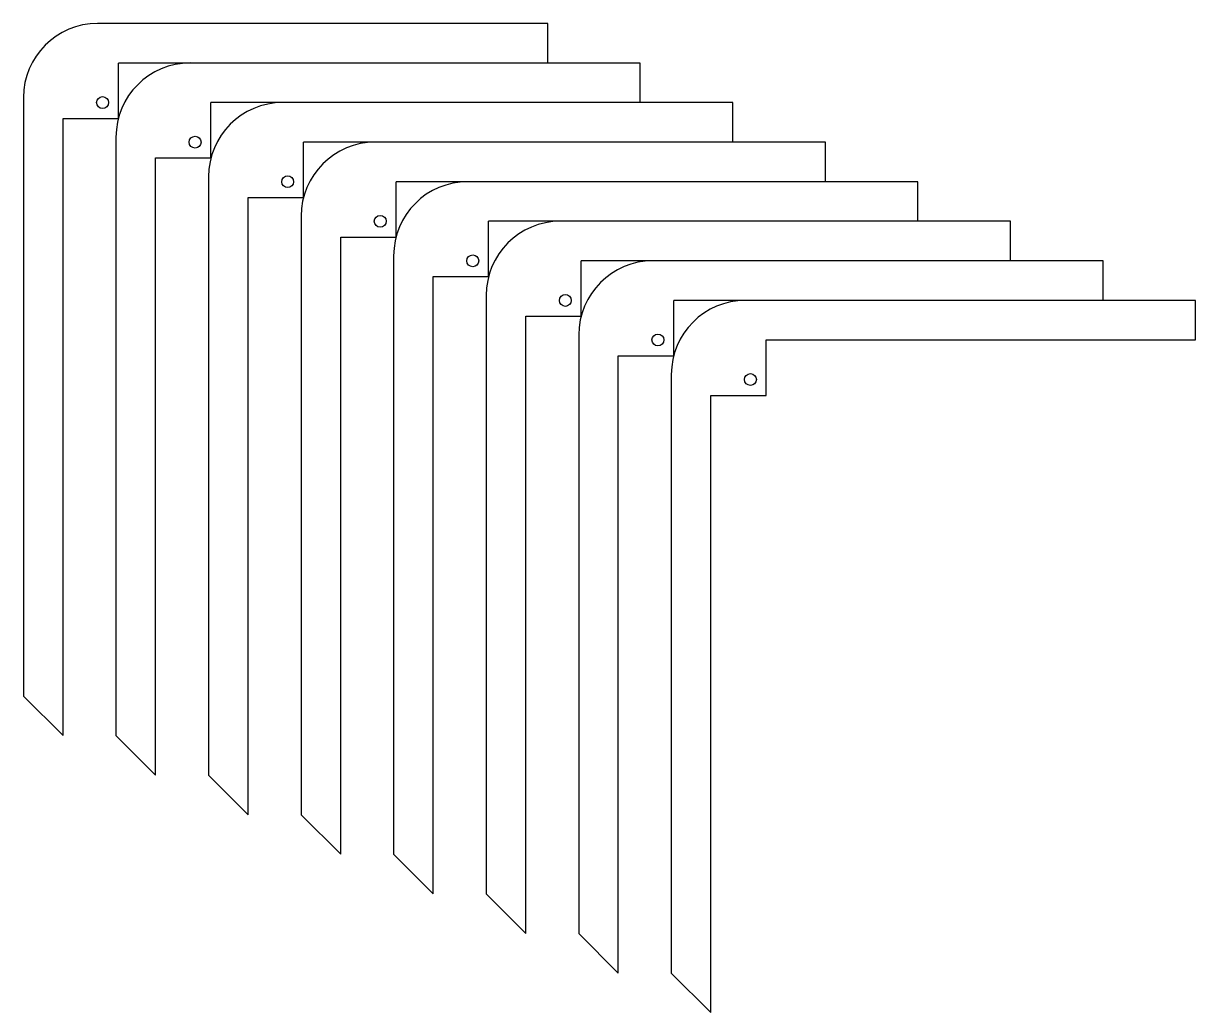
# Model space of a CAD drawing. Header units: millimetres. Extents: x -70 to 226, y -170 to 80.
import ezdxf

# ---------------------------------------------------------------- set-up
doc = ezdxf.new("R2010")
doc.units = ezdxf.units.MM

msp = doc.modelspace()

# ---------------------------------------------------------------- linework, layer by layer
at = {"color": 7, "linetype": 'Continuous', "lineweight": 25}
for p, q in [((62.68, 80.03), (-51.08, 80.03)), ((62.68, 70.03), (62.68, 80.03)), ((86.07, 70.03), (-45.82, 70.03)), ((-45.82, 56.03), (-45.82, 70.03)), ((86.07, 60.03), (86.07, 70.03)), ((-69.82, 61.3), (-69.82, -89.97)), ((109.46, 60.03), (-22.43, 60.03)), ((-22.43, 46.03), (-22.43, 60.03)), ((109.46, 50.03), (109.46, 60.03)), ((-59.82, -99.97), (-59.82, 56.03)), ((-59.82, 56.03), (-45.82, 56.03)), ((-46.43, 51.3), (-46.43, -99.97)), ((132.86, 50.03), (0.96, 50.03)), ((0.96, 36.03), (0.96, 50.03)), ((132.86, 40.03), (132.86, 50.03)), ((-36.43, -109.97), (-36.43, 46.03)), ((-36.43, 46.03), (-22.43, 46.03)), ((-23.04, 41.3), (-23.04, -109.97)), ((156.25, 40.03), (24.36, 40.03)), ((24.36, 26.03), (24.36, 40.03)), ((156.25, 30.03), (156.25, 40.03)), ((-13.04, -119.97), (-13.04, 36.03)), ((-13.04, 36.03), (0.96, 36.03)), ((0.36, 31.3), (0.36, -119.97)), ((179.64, 30.03), (47.75, 30.03)), ((47.75, 16.03), (47.75, 30.03)), ((179.64, 20.03), (179.64, 30.03)), ((10.36, 26.03), (24.36, 26.03)), ((10.36, -129.97), (10.36, 26.03)), ((23.75, 21.3), (23.75, -129.97)), ((203.03, 20.03), (71.14, 20.03)), ((71.14, 6.03), (71.14, 20.03)), ((203.03, 10.03), (203.03, 20.03)), ((33.75, -139.97), (33.75, 16.03)), ((33.75, 16.03), (47.75, 16.03)), ((47.14, 11.3), (47.14, -139.97)), ((226.42, 10.03), (94.53, 10.03)), ((94.53, -3.97), (94.53, 10.03)), ((226.42, 0.03), (226.42, 10.03)), ((57.14, -149.97), (57.14, 6.03)), ((57.14, 6.03), (71.14, 6.03)), ((70.53, 1.3), (70.53, -149.97)), ((117.92, 0.03), (226.42, 0.03)), ((117.92, -13.97), (117.92, 0.03)), ((80.53, -159.97), (80.53, -3.97)), ((80.53, -3.97), (94.53, -3.97)), ((93.92, -8.7), (93.92, -159.97)), ((103.92, -169.97), (103.92, -13.97)), ((103.92, -13.97), (117.92, -13.97)), ((-69.82, -89.97), (-59.82, -99.97)), ((-46.43, -99.97), (-36.43, -109.97)), ((-23.04, -109.97), (-13.04, -119.97)), ((0.36, -119.97), (10.36, -129.97)), ((23.75, -129.97), (33.75, -139.97)), ((47.14, -139.97), (57.14, -149.97)), ((70.53, -149.97), (80.53, -159.97)), ((93.92, -159.97), (103.92, -169.97))]:
    msp.add_line(p, q, dxfattribs=at)
for centre in [(-49.82, 60.03), (-26.43, 50.03), (-3.04, 40.03), (20.36, 30.03), (43.75, 20.03), (67.14, 10.03), (90.53, 0.03), (113.92, -9.97)]:
    msp.add_circle(centre, 1.5, dxfattribs=at)
for centre in [(-51.08, 61.3), (-27.69, 51.3), (-4.3, 41.3), (19.09, 31.3), (42.48, 21.3), (65.87, 11.3), (89.27, 1.3), (112.66, -8.7)]:
    msp.add_arc(centre, 18.74, 90, 180, dxfattribs=at)

doc.saveas('drawing.dxf')
